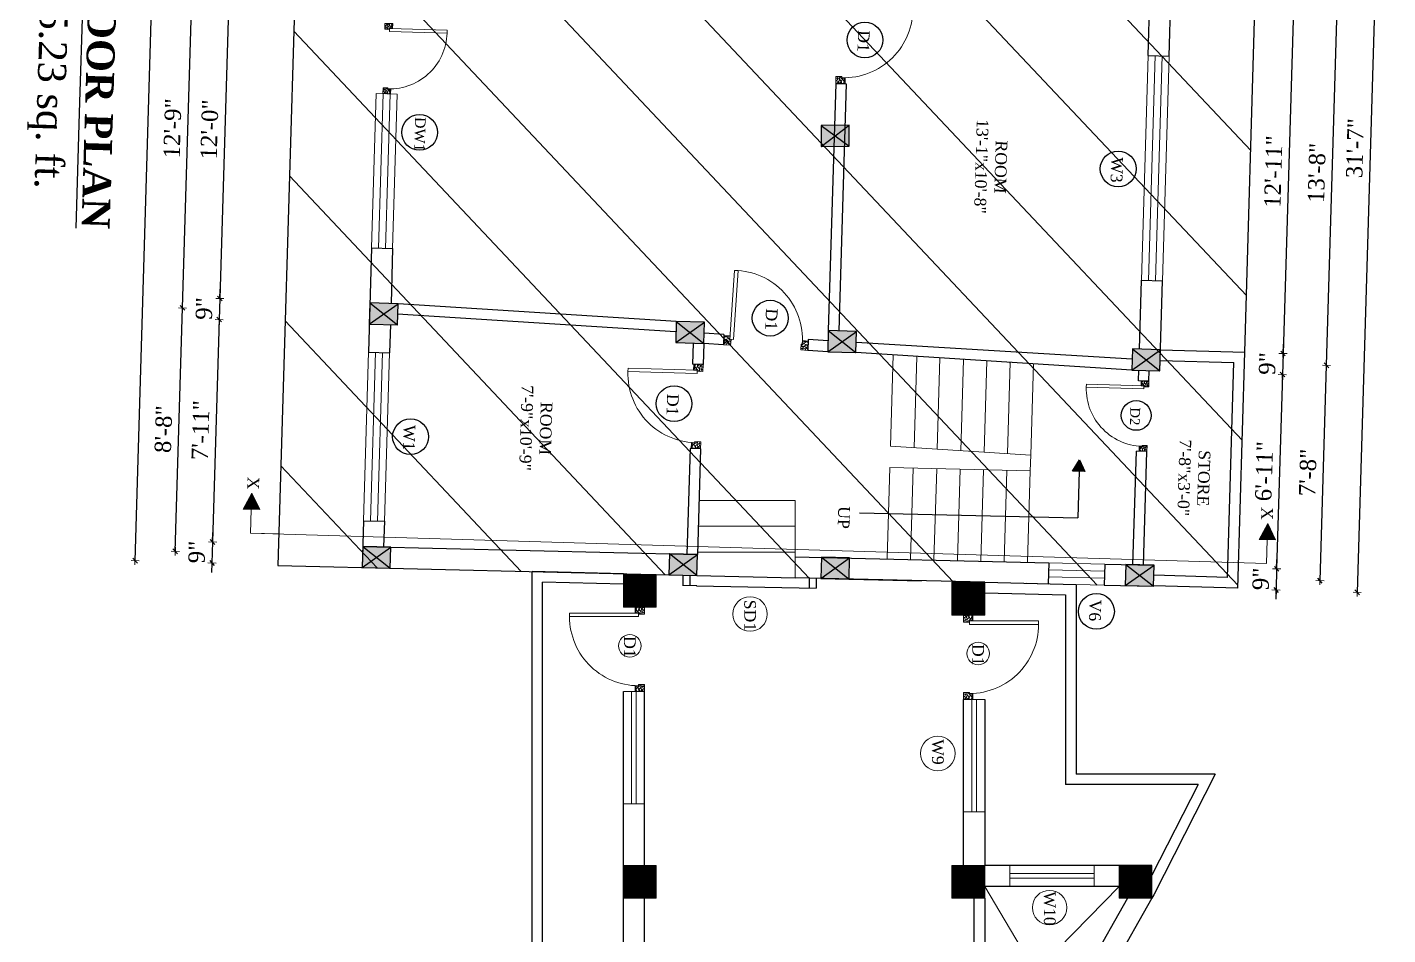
# Model space of a CAD drawing. Header units: inches. Extents: x 4069 to 291496, y -47643 to 12535.
# Drawn here: x 143014 to 143595, y -23229 to -22842 of the extents above; entities that cross this region are included whole.
import ezdxf

# ---------------------------------------------------------------- set-up
doc = ezdxf.new("R2010")
doc.units = ezdxf.units.IN
doc.header["$LTSCALE"] = 5
doc.header["$MEASUREMENT"] = 0
for name, color, linetype, lineweight in [('A-WALL', 7, 'Continuous', 9), ('Dimension', 7, 'Continuous', 18), ('DOOR', 62, 'Continuous', 0), ('Dw', 2, 'Continuous', 18), ('tefriş', 30, 'Continuous', 9)]:
    doc.layers.add(name, color=color, linetype=linetype, lineweight=lineweight)
doc.layers.add('dim line', color=7, linetype='Continuous', lineweight=15, true_color=0xfab2b2)
doc.layers.add('TEXT', color=6, linetype='Continuous')
doc.layers.add('WALL', color=7, linetype='Continuous')
doc.styles.add('ordinary', font='times.ttf')
doc.dimstyles.new('Copy of 96', dxfattribs={"dimtxt": 7, "dimasz": 4, "dimexe": 0.5, "dimexo": 0.5, "dimgap": 3, "dimtad": 1, "dimdec": 1, "dimzin": 11, "dimdsep": 46, "dimlunit": 4, "dimtxsty": 'ordinary', "dimblk": 'OBLIQUE', "dimcen": 0.09, "dimse1": 1, "dimse2": 1, "dimclrt": 6, "dimazin": 0, "dimtfac": 1, "dimtdec": 1, "dimtix": 1, "dimtmove": 2, "dimatfit": 3, "dimldrblk": 'leader', "dimfxl": 0.5, "dimfxlon": 1, "dimtolj": 1, "dimtzin": 0, "dimarcsym": 0})

# ---------------------------------------------------------------- blocks, each defined once
blk = doc.blocks.new('C1a')
at = {"color": 1, "ltscale": 5}
for p, q in [((18657.75, 4625.76), (18648.75, 4625.76)), ((18648.75, 4625.76), (18648.82, 4613.76)), ((18657.82, 4613.76), (18657.75, 4625.76)), ((18648.82, 4613.76), (18657.82, 4613.76))]:
    blk.add_line(p, q, dxfattribs=at)
blk = doc.blocks.new('A$C27B36B59')
at = {"layer": 'DOOR'}
for p, q in [((0, 4), (0, 0)), ((2.5, 4), (0, 4)), ((0, 0), (3, 0)), ((2.5, 2.5), (2.5, 4)), ((3, 2.5), (2.5, 2.5)), ((3, 0), (3, 2.5))]:
    blk.add_line(p, q, dxfattribs=at)
for centre, radius, start, end in [((-1.4, -0.54), 4.75, 22.14107, 72.83803), ((1.34, 2.09), 1.64, 45.13802, 144.89476), ((2.21, 0.3), 2.49, 83.31492, 152.65798), ((0.13, 0.37), 2.05, 349.48753, 93.68048), ((1.96, -0.47), 2.01, 58.74475, 166.49498), ((-0.06, 0.32), 1.13, 343.54197, 86.94698), ((2.08, -0.4), 1.17, 38.28162, 160.15192)]:
    blk.add_arc(centre, radius, start, end, dxfattribs=at)
blk = doc.blocks.new('D2')
at = {"layer": 'DOOR'}
for p, q in [((74473.95, 24047.59), (74473.95, 24018.09)), ((74473.95, 24047.59), (74475.45, 24047.59)), ((74475.45, 24047.59), (74475.45, 24018.13))]:
    blk.add_line(p, q, dxfattribs=at)
blk.add_arc((74473.95, 24047.59), 29.5, 180, 272.9146, dxfattribs=at)
at = {"layer": 'DOOR', "xscale": -1, "rotation": 180}
blk.add_blockref('A$C27B36B59', (74441.95, 24050.09), dxfattribs=at)
at = {"layer": 'DOOR', "rotation": 180}
blk.add_blockref('A$C27B36B59', (74477.95, 24050.09), dxfattribs=at)
blk = doc.blocks.new('x-x')
at = {"ltscale": 5}
for points in [[(11364.03, -701.52), (11364.03, -694.51), (11357.15, -698.09)], [(11364.03, -1135.52), (11364.03, -1128.51), (11357.15, -1132.09)]]:
    blk.add_hatch(color=256, dxfattribs=at).paths.add_polyline_path(points)
for p, q in [((11364.03, -694.51), (11357.15, -698.09)), ((11364.03, -701.52), (11364.03, -694.51)), ((11357.15, -698.09), (11364.03, -701.52)), ((11374.13, -698.09), (11364.03, -698.09)), ((11374.13, -698.09), (11374.13, -1132.09)), ((11364.03, -1128.51), (11357.15, -1132.09)), ((11357.15, -1132.09), (11364.03, -1135.52)), ((11364.03, -1135.52), (11364.03, -1128.51)), ((11374.13, -1132.09), (11364.03, -1132.09))]:
    blk.add_line(p, q, dxfattribs=at)
at = {"layer": 'A-WALL', "color": 1, "ltscale": 5}
blk.add_line((11374.13, -1120.09), (11374.13, -1132.09), dxfattribs=at)
at = {"layer": 'TEXT', "style": 'ordinary'}
for p in [(11350.08, -700.97), (11350.08, -1134.1)]:
    blk.add_text('X', height=5, dxfattribs=at).set_placement(p)
blk = doc.blocks.new('oblique')
at = {"color": 0, "lineweight": -2}
blk.add_line((0.25, 0.25), (-0.25, -0.25), dxfattribs=at)
at = {"layer": 'dim line', "lineweight": 9}
for p, q in [((-0.4375, 0), (0.4375, 0)), ((0, 0.4375), (0, -0.4375))]:
    blk.add_line(p, q, dxfattribs=at)
blk = doc.blocks.new('*D4302')
at = {"layer": 'A-WALL', "color": 0, "lineweight": -2, "ltscale": 50, "transparency": 16777216}
blk.add_line((143076.99, -23065.41), (143080.09, -22961.46), dxfattribs=at)
at = {"layer": 'Defpoints', "color": 0, "ltscale": 50, "transparency": 16777216}
for p in [(143080.09, -22961.46), (143159.98, -22963.84), (143156.88, -23067.8)]:
    blk.add_point(p, dxfattribs=at)
at = {"layer": 'A-WALL', "color": 0, "lineweight": -2, "ltscale": 50, "transparency": 16777216, "xscale": 4, "yscale": 4, "zscale": 4}
for p, rotation in [((143080.09, -22961.46), 88.28998542812828), ((143076.99, -23065.41), 268.2899854281283)]:
    blk.add_blockref('oblique', p, dxfattribs=dict(at, rotation=rotation))
at = {"layer": 'A-WALL', "color": 6, "ltscale": 50, "transparency": 16777216, "insert": (143071.98, -23013.24), "char_height": 7, "attachment_point": 5, "rotation": 88.28999, "style": 'ordinary'}
blk.add_mtext('\\A1;8\'-8"', dxfattribs=at)
blk = doc.blocks.new('_OBLIQUE')
at = {"color": 0, "linetype": 'ByBlock'}
blk.add_line((-0.5, -0.5), (0.5, 0.5), dxfattribs=at)
blk = doc.blocks.new('leader')
at = {"layer": 'Dimension'}
for p, q in [((0, -4.33), (0, 4.33)), ((-4.42, 0), (4.42, 0))]:
    blk.add_line(p, q, dxfattribs=at)
blk = doc.blocks.new('*D4303')
at = {"layer": 'A-WALL', "color": 0, "lineweight": -2, "ltscale": 50, "transparency": 16777216}
blk.add_line((143080.09, -22961.46), (143084.66, -22808.53), dxfattribs=at)
at = {"layer": 'Defpoints', "color": 0, "ltscale": 50, "transparency": 16777216}
for p in [(143084.66, -22808.53), (143164.55, -22810.91), (143159.98, -22963.84)]:
    blk.add_point(p, dxfattribs=at)
at = {"layer": 'A-WALL', "color": 0, "lineweight": -2, "ltscale": 50, "transparency": 16777216, "xscale": 4, "yscale": 4, "zscale": 4}
for p, rotation in [((143084.66, -22808.53), 88.28998542889812), ((143080.09, -22961.46), 268.2899854288981)]:
    blk.add_blockref('oblique', p, dxfattribs=dict(at, rotation=rotation))
at = {"layer": 'A-WALL', "color": 6, "ltscale": 50, "transparency": 16777216, "insert": (143075.81, -22884.8), "char_height": 7, "attachment_point": 5, "rotation": 88.28999, "style": 'ordinary'}
blk.add_mtext('\\A1;12\'-9"', dxfattribs=at)
blk = doc.blocks.new('*D4306')
at = {"layer": 'A-WALL', "color": 0, "lineweight": -2, "ltscale": 50, "transparency": 16777216}
blk.add_line((143059.84, -23069.4), (143076.93, -22496.66), dxfattribs=at)
at = {"layer": 'Defpoints', "color": 0, "ltscale": 50, "transparency": 16777216}
for p in [(143076.93, -22496.66), (143173.84, -22499.55), (143156.74, -23072.3)]:
    blk.add_point(p, dxfattribs=at)
at = {"layer": 'A-WALL', "color": 0, "lineweight": -2, "ltscale": 50, "transparency": 16777216, "xscale": 4, "yscale": 4, "zscale": 4}
for p, rotation in [((143076.93, -22496.66), 88.28998542889812), ((143059.84, -23069.4), 268.2899854288981)]:
    blk.add_blockref('oblique', p, dxfattribs=dict(at, rotation=rotation))
at = {"layer": 'A-WALL', "color": 6, "ltscale": 50, "transparency": 16777216, "insert": (143061.82, -22782.83), "char_height": 7, "attachment_point": 5, "rotation": 88.28999, "style": 'ordinary'}
blk.add_mtext('\\A1;47\'-9"', dxfattribs=at)
blk = doc.blocks.new('*D4318')
at = {"layer": 'A-WALL', "color": 0, "lineweight": -2, "ltscale": 50, "transparency": 16777216}
blk.add_line((143554.64, -22825.98), (143550.02, -22980.91), dxfattribs=at)
at = {"layer": 'Defpoints', "color": 0, "ltscale": 50, "transparency": 16777216}
for p in [(143502.3, -22824.42), (143497.67, -22979.35), (143550.02, -22980.91)]:
    blk.add_point(p, dxfattribs=at)
at = {"layer": 'A-WALL', "color": 0, "lineweight": -2, "ltscale": 50, "transparency": 16777216, "xscale": 4, "yscale": 4, "zscale": 4}
for p, rotation in [((143554.64, -22825.98), 88.28998542889815), ((143550.02, -22980.91), 268.2899854288981)]:
    blk.add_blockref('oblique', p, dxfattribs=dict(at, rotation=rotation))
at = {"layer": 'A-WALL', "color": 6, "ltscale": 50, "transparency": 16777216, "insert": (143545.84, -22903.25), "char_height": 7, "attachment_point": 5, "rotation": 88.28999, "style": 'ordinary'}
blk.add_mtext('\\A1;12\'-11"', dxfattribs=at)
blk = doc.blocks.new('*D4319')
at = {"layer": 'A-WALL', "color": 0, "lineweight": -2, "ltscale": 50, "transparency": 16777216}
for p, q in [((143550.02, -22980.91), (143550.14, -22976.91)), ((143550.02, -22980.91), (143549.75, -22989.91)), ((143549.75, -22989.91), (143549.63, -22993.91))]:
    blk.add_line(p, q, dxfattribs=at)
at = {"layer": 'Defpoints', "color": 0, "ltscale": 50, "transparency": 16777216}
for p in [(143497.67, -22979.35), (143497.4, -22988.34), (143549.75, -22989.91)]:
    blk.add_point(p, dxfattribs=at)
at = {"layer": 'A-WALL', "color": 0, "lineweight": -2, "ltscale": 50, "transparency": 16777216, "xscale": 4, "yscale": 4, "zscale": 4}
for p, rotation in [((143550.02, -22980.91), 268.2899854288981), ((143549.75, -22989.91), 88.28998542889815)]:
    blk.add_blockref('oblique', p, dxfattribs=dict(at, rotation=rotation))
at = {"layer": 'A-WALL', "color": 6, "ltscale": 50, "transparency": 16777216, "insert": (143543.32, -22985.21), "char_height": 7, "attachment_point": 5, "rotation": 88.28999, "style": 'ordinary'}
blk.add_mtext('\\A1;9"', dxfattribs=at)
blk = doc.blocks.new('*D4320')
at = {"layer": 'A-WALL', "color": 0, "lineweight": -2, "ltscale": 50, "transparency": 16777216}
blk.add_line((143549.75, -22989.91), (143547.27, -23072.87), dxfattribs=at)
at = {"layer": 'Defpoints', "color": 0, "ltscale": 50, "transparency": 16777216}
for p in [(143497.4, -22988.34), (143494.92, -23071.31), (143547.27, -23072.87)]:
    blk.add_point(p, dxfattribs=at)
at = {"layer": 'A-WALL', "color": 0, "lineweight": -2, "ltscale": 50, "transparency": 16777216, "xscale": 4, "yscale": 4, "zscale": 4}
for p, rotation in [((143549.75, -22989.91), 88.28998542889815), ((143547.27, -23072.87), 268.2899854288981)]:
    blk.add_blockref('oblique', p, dxfattribs=dict(at, rotation=rotation))
at = {"layer": 'A-WALL', "color": 6, "ltscale": 50, "transparency": 16777216, "insert": (143541.95, -23031.19), "char_height": 7, "attachment_point": 5, "rotation": 88.28999, "style": 'ordinary'}
blk.add_mtext('\\A1;6\'-11"', dxfattribs=at)
blk = doc.blocks.new('*D4321')
at = {"layer": 'A-WALL', "color": 0, "lineweight": -2, "ltscale": 50, "transparency": 16777216}
for p, q in [((143547.27, -23072.87), (143547.39, -23068.87)), ((143547.27, -23072.87), (143547.01, -23081.87)), ((143547.01, -23081.87), (143546.89, -23085.86))]:
    blk.add_line(p, q, dxfattribs=at)
at = {"layer": 'Defpoints', "color": 0, "ltscale": 50, "transparency": 16777216}
for p in [(143494.92, -23071.31), (143494.66, -23080.3), (143547.01, -23081.87)]:
    blk.add_point(p, dxfattribs=at)
at = {"layer": 'A-WALL', "color": 0, "lineweight": -2, "ltscale": 50, "transparency": 16777216, "xscale": 4, "yscale": 4, "zscale": 4}
for p, rotation in [((143547.27, -23072.87), 268.2899854288981), ((143547.01, -23081.87), 88.28998542889815)]:
    blk.add_blockref('oblique', p, dxfattribs=dict(at, rotation=rotation))
at = {"layer": 'A-WALL', "color": 6, "ltscale": 50, "transparency": 16777216, "insert": (143540.57, -23077.17), "char_height": 7, "attachment_point": 5, "rotation": 88.28999, "style": 'ordinary'}
blk.add_mtext('\\A1;9"', dxfattribs=at)
blk = doc.blocks.new('*D4322')
at = {"layer": 'A-WALL', "color": 0, "lineweight": -2, "ltscale": 50, "transparency": 16777216}
blk.add_line((143565.81, -23077.93), (143568.55, -22985.97), dxfattribs=at)
at = {"layer": 'Defpoints', "color": 0, "ltscale": 50, "transparency": 16777216}
for p in [(143497.54, -22983.85), (143568.55, -22985.97), (143494.79, -23075.81)]:
    blk.add_point(p, dxfattribs=at)
at = {"layer": 'A-WALL', "color": 0, "lineweight": -2, "ltscale": 50, "transparency": 16777216, "xscale": 4, "yscale": 4, "zscale": 4}
for p, rotation in [((143568.55, -22985.97), 88.28998542811846), ((143565.81, -23077.93), 268.2899854281184)]:
    blk.add_blockref('oblique', p, dxfattribs=dict(at, rotation=rotation))
at = {"layer": 'A-WALL', "color": 6, "ltscale": 50, "transparency": 16777216, "insert": (143560.61, -23031.75), "char_height": 7, "attachment_point": 5, "rotation": 88.28999, "style": 'ordinary'}
blk.add_mtext('\\A1;7\'-8"', dxfattribs=at)
blk = doc.blocks.new('*D4323')
at = {"layer": 'A-WALL', "color": 0, "lineweight": -2, "ltscale": 50, "transparency": 16777216}
blk.add_line((143568.55, -22985.97), (143573.45, -22822.04), dxfattribs=at)
at = {"layer": 'Defpoints', "color": 0, "ltscale": 50, "transparency": 16777216}
for p in [(143502.43, -22819.92), (143573.45, -22822.04), (143497.54, -22983.85)]:
    blk.add_point(p, dxfattribs=at)
at = {"layer": 'A-WALL', "color": 0, "lineweight": -2, "ltscale": 50, "transparency": 16777216, "xscale": 4, "yscale": 4, "zscale": 4}
for p, rotation in [((143573.45, -22822.04), 88.28998542889812), ((143568.55, -22985.97), 268.2899854288981)]:
    blk.add_blockref('oblique', p, dxfattribs=dict(at, rotation=rotation))
at = {"layer": 'A-WALL', "color": 6, "ltscale": 50, "transparency": 16777216, "insert": (143564.44, -22903.81), "char_height": 7, "attachment_point": 5, "rotation": 88.28999, "style": 'ordinary'}
blk.add_mtext('\\A1;13\'-8"', dxfattribs=at)
blk = doc.blocks.new('*D4325')
at = {"layer": 'A-WALL', "color": 0, "lineweight": -2, "ltscale": 50, "transparency": 16777216}
blk.add_line((143592.99, -22704.07), (143581.68, -23082.9), dxfattribs=at)
at = {"layer": 'Defpoints', "color": 0, "ltscale": 50, "transparency": 16777216}
for p in [(143505.97, -22701.47), (143494.66, -23080.3), (143581.68, -23082.9)]:
    blk.add_point(p, dxfattribs=at)
at = {"layer": 'A-WALL', "color": 0, "lineweight": -2, "ltscale": 50, "transparency": 16777216, "xscale": 4, "yscale": 4, "zscale": 4}
for p, rotation in [((143592.99, -22704.07), 88.28998542889815), ((143581.68, -23082.9), 268.2899854288981)]:
    blk.add_blockref('oblique', p, dxfattribs=dict(at, rotation=rotation))
at = {"layer": 'A-WALL', "color": 6, "ltscale": 50, "transparency": 16777216, "insert": (143580.77, -22893.29), "char_height": 7, "attachment_point": 5, "rotation": 88.28999, "style": 'ordinary'}
blk.add_mtext('\\A1;31\'-7"', dxfattribs=at)
blk = doc.blocks.new('*D4331')
at = {"layer": 'A-WALL', "color": 0, "lineweight": -2, "ltscale": 50, "transparency": 16777216}
blk.add_line((143100.32, -22813.5), (143096.02, -22957.43), dxfattribs=at)
at = {"layer": 'Defpoints', "color": 0, "ltscale": 50, "transparency": 16777216}
for p in [(143164.41, -22815.41), (143096.02, -22957.43), (143160.12, -22959.35)]:
    blk.add_point(p, dxfattribs=at)
at = {"layer": 'A-WALL', "color": 0, "lineweight": -2, "ltscale": 50, "transparency": 16777216, "xscale": 4, "yscale": 4, "zscale": 4}
for p, rotation in [((143100.32, -22813.5), 88.28998542889815), ((143096.02, -22957.43), 268.2899854288981)]:
    blk.add_blockref('oblique', p, dxfattribs=dict(at, rotation=rotation))
at = {"layer": 'A-WALL', "color": 6, "ltscale": 50, "transparency": 16777216, "insert": (143091.61, -22885.27), "char_height": 7, "attachment_point": 5, "rotation": 88.28999, "style": 'ordinary'}
blk.add_mtext('\\A1;12\'-0"', dxfattribs=at)
blk = doc.blocks.new('*D4332')
at = {"layer": 'A-WALL', "color": 0, "lineweight": -2, "ltscale": 50, "transparency": 16777216}
for p, q in [((143096.02, -22957.43), (143096.14, -22953.43)), ((143096.02, -22957.43), (143095.75, -22966.43)), ((143095.75, -22966.43), (143095.63, -22970.43))]:
    blk.add_line(p, q, dxfattribs=at)
at = {"layer": 'Defpoints', "color": 0, "ltscale": 50, "transparency": 16777216}
for p in [(143160.12, -22959.35), (143095.75, -22966.43), (143159.85, -22968.34)]:
    blk.add_point(p, dxfattribs=at)
at = {"layer": 'A-WALL', "color": 0, "lineweight": -2, "ltscale": 50, "transparency": 16777216, "xscale": 4, "yscale": 4, "zscale": 4}
for p, rotation in [((143096.02, -22957.43), 268.2899854288981), ((143095.75, -22966.43), 88.28998542889812)]:
    blk.add_blockref('oblique', p, dxfattribs=dict(at, rotation=rotation))
at = {"layer": 'A-WALL', "color": 6, "ltscale": 50, "transparency": 16777216, "insert": (143089.32, -22961.73), "char_height": 7, "attachment_point": 5, "rotation": 88.28999, "style": 'ordinary'}
blk.add_mtext('\\A1;9"', dxfattribs=at)
blk = doc.blocks.new('*D4333')
at = {"layer": 'A-WALL', "color": 0, "lineweight": -2, "ltscale": 50, "transparency": 16777216}
blk.add_line((143095.75, -22966.43), (143092.92, -23061.39), dxfattribs=at)
at = {"layer": 'Defpoints', "color": 0, "ltscale": 50, "transparency": 16777216}
for p in [(143159.85, -22968.34), (143092.92, -23061.39), (143157.01, -23063.3)]:
    blk.add_point(p, dxfattribs=at)
at = {"layer": 'A-WALL', "color": 0, "lineweight": -2, "ltscale": 50, "transparency": 16777216, "xscale": 4, "yscale": 4, "zscale": 4}
for p, rotation in [((143095.75, -22966.43), 88.28998542889815), ((143092.92, -23061.39), 268.2899854288981)]:
    blk.add_blockref('oblique', p, dxfattribs=dict(at, rotation=rotation))
at = {"layer": 'A-WALL', "color": 6, "ltscale": 50, "transparency": 16777216, "insert": (143087.76, -23013.71), "char_height": 7, "attachment_point": 5, "rotation": 88.28999, "style": 'ordinary'}
blk.add_mtext('\\A1;7\'-11"', dxfattribs=at)
blk = doc.blocks.new('*D4334')
at = {"layer": 'A-WALL', "color": 0, "lineweight": -2, "ltscale": 50, "transparency": 16777216}
for p, q in [((143092.92, -23061.39), (143093.03, -23057.39)), ((143092.92, -23061.39), (143092.65, -23070.38)), ((143092.65, -23070.38), (143092.53, -23074.38))]:
    blk.add_line(p, q, dxfattribs=at)
at = {"layer": 'Defpoints', "color": 0, "ltscale": 50, "transparency": 16777216}
for p in [(143157.01, -23063.3), (143092.65, -23070.38), (143156.74, -23072.3)]:
    blk.add_point(p, dxfattribs=at)
at = {"layer": 'A-WALL', "color": 0, "lineweight": -2, "ltscale": 50, "transparency": 16777216, "xscale": 4, "yscale": 4, "zscale": 4}
for p, rotation in [((143092.92, -23061.39), 268.2899854288981), ((143092.65, -23070.38), 88.28998542889812)]:
    blk.add_blockref('oblique', p, dxfattribs=dict(at, rotation=rotation))
at = {"layer": 'A-WALL', "color": 6, "ltscale": 50, "transparency": 16777216, "insert": (143086.21, -23065.69), "char_height": 7, "attachment_point": 5, "rotation": 88.28999, "style": 'ordinary'}
blk.add_mtext('\\A1;9"', dxfattribs=at)

msp = doc.modelspace()

# ---------------------------------------------------------------- hatches: boundary and pattern name
at = {"layer": 'A-WALL', "ltscale": 5}
h = msp.add_hatch(dxfattribs=at)
h.set_pattern_fill('ANSI31', color=256, angle=270)
h.set_pattern_definition([(315, (141778.61554, 1456.42736), (0.08838834765, 0.08838834765), [])])
h.paths.add_polyline_path([(143282.33668, -23075.27177), (143268.33668, -23075.27177), (143268.33668, -23089.27177), (143282.33668, -23089.27177)])
h = msp.add_hatch(dxfattribs=at)
h.set_pattern_fill('ANSI31', color=256, angle=270)
h.set_pattern_definition([(315, (141769.89787, 1343.48165), (0.08838834765, 0.08838834765), [])])
h.paths.add_polyline_path([(143408.61901, -23078.59637), (143408.61901, -23092.59637), (143422.61901, -23092.59637), (143422.61901, -23078.59637)])
h = msp.add_hatch(dxfattribs=at)
h.set_pattern_fill('ANSI31', color=256, angle=270)
h.set_pattern_definition([(315, (141778.61554, 1332.2165), (0.08838834765, 0.08838834765), [])])
h.paths.add_polyline_path([(143282.33668, -23199.48263), (143268.33668, -23199.48263), (143268.33668, -23213.48263), (143282.33668, -23213.48263)])
h = msp.add_hatch(dxfattribs=at)
h.set_pattern_fill('ANSI31', color=256, angle=270)
h.set_pattern_definition([(315, (141769.89787, 1222.59538), (0.08838834765, 0.08838834765), [])])
h.paths.add_polyline_path([(143408.61901, -23199.48263), (143408.61901, -23213.48263), (143422.61901, -23213.48263), (143422.61901, -23199.48263)])
h = msp.add_hatch(dxfattribs=at)
h.set_pattern_fill('ANSI31', color=256, angle=270)
h.set_pattern_definition([(315, (141841.28126, 1222.59538), (0.08838834765, 0.08838834765), [])])
h.paths.add_polyline_path([(143480.00241, -23199.48263), (143480.00241, -23213.48263), (143494.00241, -23213.48263), (143494.00241, -23199.48263)])
at = {"layer": 'WALL', "linetype": 'ByBlock', "ltscale": 5, "true_color": 0xf8991e}
h = msp.add_hatch(dxfattribs=at)
h.set_pattern_fill('ANSI31', color=30, scale=350, angle=268.28998543)
h.set_pattern_definition([(313.29, (145999.725, -14471.315), (31.8453, 29.99899), [])])
h.paths.add_polyline_path([(143138.46977, -22478.04403), (143541.3401, -22722.97887), (143530.64367, -23081.26722), (143120.75431, -23071.44237)])
h = msp.add_hatch(color=30, dxfattribs=at)
h.dxf.hatch_style = 1
h.paths.add_polyline_path([(143352.74488, -22892.53066), (143358.74488, -22887.99367), (143352.74488, -22883.53049)])
h.paths.add_polyline_path([(143352.74488, -22892.53066), (143364.74488, -22892.45685), (143358.74488, -22887.99367)])
h.paths.add_polyline_path([(143364.74488, -22892.45685), (143364.74488, -22883.45668), (143358.74488, -22887.99367)])
h.paths.add_polyline_path([(143358.74488, -22887.99367), (143364.74488, -22883.45668), (143352.74488, -22883.53049)])
h = msp.add_hatch(color=30, dxfattribs=at)
h.dxf.hatch_style = 1
h.paths.add_polyline_path([(143165.97996, -22964.02261), (143160.11691, -22959.34557), (143159.84835, -22968.34156)])
h.paths.add_polyline_path([(143159.84835, -22968.34156), (143171.843, -22968.69965), (143165.97996, -22964.02261)])
h.paths.add_polyline_path([(143165.97996, -22964.02261), (143171.843, -22968.69965), (143172.11157, -22959.70366)])
h.paths.add_polyline_path([(143172.11157, -22959.70366), (143160.11691, -22959.34557), (143165.97996, -22964.02261)])
h = msp.add_hatch(color=30, dxfattribs=at)
h.dxf.hatch_style = 1
h.paths.add_polyline_path([(143296.80265, -22971.9167), (143290.93961, -22967.23966), (143290.67104, -22976.23565)])
h.paths.add_polyline_path([(143290.67104, -22976.23565), (143302.6657, -22976.59374), (143296.80265, -22971.9167)])
h.paths.add_polyline_path([(143296.80265, -22971.9167), (143302.6657, -22976.59374), (143302.93426, -22967.59775)])
h.paths.add_polyline_path([(143302.93426, -22967.59775), (143290.93961, -22967.23966), (143296.80265, -22971.9167)])
h = msp.add_hatch(color=30, dxfattribs=at)
h.dxf.hatch_style = 1
h.paths.add_polyline_path([(143361.71468, -22975.83362), (143355.85163, -22971.15658), (143355.58306, -22980.15257)])
h.paths.add_polyline_path([(143355.58306, -22980.15257), (143367.57772, -22980.51066), (143361.71468, -22975.83362)])
h.paths.add_polyline_path([(143361.71468, -22975.83362), (143367.57772, -22980.51066), (143367.84629, -22971.51467)])
h.paths.add_polyline_path([(143367.84629, -22971.51467), (143355.85163, -22971.15658), (143361.71468, -22975.83362)])
h = msp.add_hatch(color=30, dxfattribs=at)
h.dxf.hatch_style = 1
h.paths.add_polyline_path([(143491.53872, -22983.66745), (143485.67568, -22978.99041), (143485.40711, -22987.9864)])
h.paths.add_polyline_path([(143485.40711, -22987.9864), (143497.40177, -22988.34449), (143491.53872, -22983.66745)])
h.paths.add_polyline_path([(143491.53872, -22983.66745), (143497.40177, -22988.34449), (143497.67033, -22979.3485)])
h.paths.add_polyline_path([(143497.67033, -22979.3485), (143485.67568, -22978.99041), (143491.53872, -22983.66745)])
at = {"layer": 'WALL', "linetype": 'ByBlock', "ltscale": 5}
msp.add_hatch(color=2, dxfattribs=at).paths.add_polyline_path([(143463.08673, -23026.3702), (143465.34318, -23031.30088), (143460.09728, -23031.14426)])
at = {"layer": 'WALL', "linetype": 'ByBlock', "ltscale": 5, "true_color": 0xf8991e}
h = msp.add_hatch(color=30, dxfattribs=at)
h.dxf.hatch_style = 1
h.paths.add_polyline_path([(143156.74488, -23072.29533), (143162.8776, -23067.9394), (143157.01346, -23063.29917)])
h.paths.add_polyline_path([(143156.74488, -23072.29533), (143168.74174, -23072.57964), (143162.8776, -23067.9394)])
h.paths.add_polyline_path([(143168.74174, -23072.57964), (143169.01032, -23063.58348), (143162.8776, -23067.9394)])
h.paths.add_polyline_path([(143162.8776, -23067.9394), (143169.01032, -23063.58348), (143157.01346, -23063.29917)])
h = msp.add_hatch(color=30, dxfattribs=at)
h.dxf.hatch_style = 1
h.paths.add_polyline_path([(143287.71059, -23075.39913), (143293.8433, -23071.04321), (143287.97916, -23066.40297)])
h.paths.add_polyline_path([(143287.71059, -23075.39913), (143299.70745, -23075.68345), (143293.8433, -23071.04321)])
h.paths.add_polyline_path([(143299.70745, -23075.68345), (143299.97602, -23066.68728), (143293.8433, -23071.04321)])
h.paths.add_polyline_path([(143293.8433, -23071.04321), (143299.97602, -23066.68728), (143287.97916, -23066.40297)])
h = msp.add_hatch(color=30, dxfattribs=at)
h.dxf.hatch_style = 1
h.paths.add_polyline_path([(143352.69357, -23076.93918), (143358.82629, -23072.58326), (143352.96215, -23067.94302)])
h.paths.add_polyline_path([(143352.69357, -23076.93918), (143364.69043, -23077.2235), (143358.82629, -23072.58326)])
h.paths.add_polyline_path([(143364.69043, -23077.2235), (143364.959, -23068.22734), (143358.82629, -23072.58326)])
h.paths.add_polyline_path([(143358.82629, -23072.58326), (143364.959, -23068.22734), (143352.96215, -23067.94302)])
h = msp.add_hatch(color=30, dxfattribs=at)
h.dxf.hatch_style = 1
h.paths.add_polyline_path([(143482.65954, -23080.01929), (143488.79225, -23075.66337), (143482.92811, -23071.02313)])
h.paths.add_polyline_path([(143482.65954, -23080.01929), (143494.6564, -23080.30361), (143488.79225, -23075.66337)])
h.paths.add_polyline_path([(143494.6564, -23080.30361), (143494.92497, -23071.30745), (143488.79225, -23075.66337)])
h.paths.add_polyline_path([(143488.79225, -23075.66337), (143494.92497, -23071.30745), (143482.92811, -23071.02313)])

# ---------------------------------------------------------------- linework, layer by layer
at = {"color": 1, "ltscale": 5}
for p, q in [((143352.74488, -22892.53066), (143364.74488, -22883.45668)), ((143352.74488, -22883.53049), (143364.74488, -22892.45685)), ((143159.84835, -22968.34156), (143172.11157, -22959.70366)), ((143160.11691, -22959.34557), (143171.843, -22968.69965)), ((143290.67104, -22976.23565), (143302.93426, -22967.59775)), ((143290.93961, -22967.23966), (143302.6657, -22976.59374)), ((143355.58306, -22980.15257), (143367.84629, -22971.51467)), ((143355.85163, -22971.15658), (143367.57772, -22980.51066)), ((143485.40711, -22987.9864), (143497.67033, -22979.3485)), ((143485.67568, -22978.99041), (143497.40177, -22988.34449)), ((143433.47236, -22985.02714), (143433.49358, -22984.69272)), ((143156.74488, -23072.29533), (143169.01032, -23063.58348)), ((143157.01346, -23063.29917), (143168.74174, -23072.57964)), ((143287.71059, -23075.39913), (143299.97602, -23066.68728)), ((143299.70745, -23075.68345), (143287.97916, -23066.40297)), ((143352.69357, -23076.93918), (143364.959, -23068.22734)), ((143352.96215, -23067.94302), (143364.69043, -23077.2235)), ((143482.65954, -23080.01929), (143494.92497, -23071.30745)), ((143482.92811, -23071.02313), (143494.6564, -23080.30361))]:
    msp.add_line(p, q, dxfattribs=at)
at = {"layer": 'A-WALL', "lineweight": 30}
for p, q in [((143138.46977, -22478.04403), (143120.75431, -23071.44237)), ((143533.6543, -22980.42278), (143541.3401, -22722.97887)), ((143501.41537, -22853.90439), (143503.11274, -22797.04943)), ((143492.41938, -22853.63582), (143493.29969, -22824.14896)), ((143492.41938, -22853.63582), (143501.41537, -22853.90439)), ((143359.00324, -22865.59011), (143355.85163, -22971.15658)), ((143359.00324, -22865.59011), (143363.50124, -22865.7244)), ((143363.50124, -22865.7244), (143360.34963, -22971.29086)), ((143160.81817, -22935.85612), (143159.49025, -22980.3363)), ((143160.81817, -22935.85612), (143169.81417, -22936.12468)), ((143169.81417, -22936.12468), (143169.11291, -22959.61413)), ((143488.67434, -22979.07993), (143489.55465, -22949.59307)), ((143489.55465, -22949.59307), (143498.55064, -22949.86164)), ((143497.40177, -22988.34449), (143498.55064, -22949.86164)), ((143290.93961, -22967.23966), (143172.11157, -22959.70366)), ((143290.65479, -22971.73064), (143171.82676, -22964.19463)), ((143168.84434, -22968.61013), (143168.48624, -22980.60487)), ((143298.1677, -22976.45946), (143297.89913, -22985.45545)), ((143302.6657, -22976.59374), (143302.39713, -22985.58974)), ((143311.15244, -22977.1645), (143302.6657, -22976.59374)), ((143311.28303, -22972.79048), (143302.79453, -22972.27826)), ((143311.28303, -22972.79048), (143311.15244, -22977.1645)), ((143347.2343, -22974.95985), (143347.09632, -22979.58181)), ((143355.7228, -22975.47206), (143347.2343, -22974.95985)), ((143485.54684, -22983.30589), (143367.70655, -22976.19518)), ((143159.49025, -22980.3363), (143168.48624, -22980.60487)), ((143355.58306, -22980.15257), (143347.09632, -22979.58181)), ((143485.40711, -22987.9864), (143367.57772, -22980.51066)), ((143497.67033, -22979.3485), (143533.6543, -22980.42278)), ((143530.64697, -23081.15656), (143533.6543, -22980.42278)), ((143302.39713, -22985.58974), (143297.89913, -22985.45545)), ((143488.27149, -22992.57392), (143488.40577, -22988.07593)), ((143492.76949, -22992.70821), (143492.90377, -22988.21021)), ((143497.53605, -22983.8465), (143529.02202, -22984.78649)), ((143526.28326, -23076.52428), (143529.02202, -22984.78649)), ((143492.76949, -22992.70821), (143488.27149, -22992.57392)), ((143296.82486, -23021.43942), (143295.47802, -23066.553)), ((143301.32285, -23021.5737), (143296.82486, -23021.43942)), ((143301.32285, -23021.5737), (143299.97602, -23066.68728)), ((143485.92733, -23071.09421), (143487.37626, -23022.56056)), ((143491.87426, -23022.69485), (143487.37626, -23022.56056)), ((143490.42532, -23071.22849), (143491.87426, -23022.69485)), ((143157.3417, -23052.30423), (143156.74488, -23072.29533)), ((143157.3417, -23052.30423), (143166.3377, -23052.5728)), ((143166.3377, -23052.5728), (143165.95542, -23063.51108)), ((143157.01346, -23063.29917), (143299.97602, -23066.68728)), ((143341.70745, -23067.67629), (143449.93675, -23070.24126)), ((143449.93675, -23070.24126), (143449.66818, -23079.23742)), ((143120.75431, -23071.44237), (143299.70745, -23075.68345)), ((143229.33668, -23416.85764), (143229.33668, -23074.01571)), ((143268.33668, -23074.93998), (143229.33668, -23074.01571)), ((143473.93047, -23070.80989), (143473.66189, -23079.80605)), ((143473.93047, -23070.80989), (143494.92497, -23071.30745)), ((143526.28326, -23076.52428), (143494.79729, -23075.58429)), ((143233.83668, -23414.40771), (143233.83668, -23078.62362)), ((143268.33668, -23079.44124), (143233.83668, -23078.62362)), ((143422.61901, -23078.59637), (143341.70745, -23076.67882)), ((143352.69357, -23076.93918), (143395.68345, -23077.95801)), ((143422.61901, -23092.59637), (143422.61901, -23078.59637)), ((143422.61901, -23078.59637), (143461.61901, -23079.52064)), ((143440.61901, -23079.02296), (143449.66818, -23079.23742)), ((143461.61901, -23079.52064), (143461.61901, -23160.48263)), ((143473.66189, -23079.80605), (143494.6564, -23080.30361)), ((143530.64697, -23081.15656), (143494.663, -23080.08229)), ((143422.61901, -23083.09763), (143457.11901, -23083.91526)), ((143457.11901, -23083.91526), (143457.11901, -23164.98263)), ((143268.33668, -23289.04942), (143268.33668, -23125.27177)), ((143277.33668, -23199.48263), (143277.33668, -23125.27177)), ((143413.61901, -23199.48263), (143413.61901, -23128.59637)), ((143422.61901, -23128.59637), (143422.61901, -23199.48263)), ((143521.04186, -23160.48263), (143461.61901, -23160.48263)), ((143521.04186, -23160.48263), (143494.84025, -23212.00882)), ((143513.70517, -23164.98263), (143457.11901, -23164.98263)), ((143513.70517, -23164.98263), (143494.00241, -23203.72866)), ((143494.00241, -23199.48263), (143422.61901, -23199.48263)), ((143494.00241, -23213.48263), (143494.00241, -23199.48263)), ((143480.00241, -23208.48263), (143422.61901, -23208.48263)), ((143277.33668, -23289.04942), (143277.33668, -23213.48263)), ((143418.11901, -23325.04942), (143418.11901, -23213.48263)), ((143494.00241, -23213.48263), (143422.61901, -23339.04942)), ((143483.64975, -23213.48263), (143422.61901, -23320.8386)), ((143422.61901, -23213.48263), (143422.61901, -23320.8386)), ((143494.84025, -23212.00882), (143494.00241, -23213.48263))]:
    msp.add_line(p, q, dxfattribs=at)
at = {"layer": 'A-WALL', "ltscale": 5}
for p, q in [((143341.70745, -23043.67882), (143300.66292, -23043.67882)), ((143341.70745, -23076.67882), (143341.70745, -23043.67882)), ((143341.70745, -23054.67882), (143300.33452, -23054.67882)), ((143341.70745, -23065.67882), (143300.00613, -23065.67882)), ((143341.70745, -23067.67629), (143341.70745, -23076.67882)), ((143277.33668, -23125.27177), (143268.33668, -23125.27177)), ((143271.83668, -23173.27177), (143271.83668, -23125.27177)), ((143273.83668, -23173.27177), (143273.83668, -23125.27177)), ((143413.61901, -23128.59637), (143422.61901, -23128.59637)), ((143277.33668, -23173.27177), (143268.33668, -23173.27177)), ((143413.61901, -23176.59637), (143422.61901, -23176.59637)), ((143433.31071, -23208.48263), (143433.31071, -23199.48263)), ((143469.31071, -23208.48263), (143469.31071, -23199.48263)), ((143422.61901, -23208.48263), (143455.25444, -23263.43133)), ((143480.00241, -23208.48263), (143422.61901, -23267.16062))]:
    msp.add_line(p, q, dxfattribs=at)
for points in [[(143282.33668, -23075.27177), (143282.33668, -23089.27177), (143268.33668, -23089.27177), (143268.33668, -23075.27177)], [(143408.61901, -23078.59637), (143408.61901, -23092.59637), (143422.61901, -23092.59637), (143422.61901, -23078.59637)], [(143282.33668, -23199.48263), (143282.33668, -23213.48263), (143268.33668, -23213.48263), (143268.33668, -23199.48263)], [(143408.61901, -23199.48263), (143408.61901, -23213.48263), (143422.61901, -23213.48263), (143422.61901, -23199.48263)], [(143480.00241, -23199.48263), (143480.00241, -23213.48263), (143494.00241, -23213.48263), (143494.00241, -23199.48263)]]:
    msp.add_lwpolyline(points, close=True, dxfattribs=at)
for centre, radius in [((143322.41613, -23092.15047), 7.38406), ((143271.10965, -23105.71938), 4.82435), ((143419.84605, -23109.04398), 4.82435), ((143402.57558, -23151.70074), 7.38406), ((143450.35293, -23217.52668), 7.38406)]:
    msp.add_circle(centre, radius, dxfattribs=at)
at = {"layer": 'Dw', "color": 3}
for p, q in [((143492.41938, -22853.63582), (143489.55465, -22949.59307)), ((143495.41805, -22853.72535), (143492.55331, -22949.68259)), ((143498.41671, -22853.81487), (143495.55198, -22949.77212)), ((143501.41537, -22853.90439), (143498.55064, -22949.86164)), ((143162.78768, -22869.88551), (143160.81817, -22935.85612)), ((143162.78768, -22869.88551), (143171.78367, -22870.15408)), ((143163.81684, -22935.94564), (143165.78634, -22869.97503)), ((143166.8155, -22936.03516), (143168.78501, -22870.06455)), ((143171.78367, -22870.15408), (143169.81417, -22936.12468)), ((143159.49094, -22980.31341), (143157.34239, -23052.28135)), ((143162.48972, -22980.40294), (143160.34117, -23052.37087)), ((143165.48838, -22980.49246), (143163.33983, -23052.4604)), ((143165.48838, -22980.49246), (143163.33983, -23052.4604)), ((143168.48624, -22980.60487), (143166.3377, -23052.5728)), ((143449.90908, -23070.2406), (143473.9028, -23070.80923)), ((143449.76692, -23076.23892), (143473.76064, -23076.80755)), ((143449.838, -23073.23976), (143473.83172, -23073.80839)), ((143449.69585, -23079.23807), (143473.68956, -23079.80671)), ((143417.11901, -23176.59637), (143417.11901, -23128.59637)), ((143419.11901, -23176.59637), (143419.11901, -23128.59637)), ((143433.31071, -23202.98263), (143469.31071, -23202.98263)), ((143433.31071, -23204.98263), (143469.31071, -23204.98263))]:
    msp.add_line(p, q, dxfattribs=at)
at = {"layer": 'tefriş', "ltscale": 5}
for p, q in [((143382.39086, -23020.50696), (143383.55466, -22981.52433)), ((143392.43247, -23021.14405), (143393.59626, -22982.16142)), ((143402.36195, -23021.77403), (143403.52574, -22982.7914)), ((143412.38113, -23022.4097), (143413.54492, -22983.42707)), ((143422.35545, -23023.04253), (143423.51925, -22984.0599)), ((143432.32978, -23023.67536), (143433.49358, -22984.69272)), ((143442.30411, -23024.30818), (143443.46791, -22985.32555)), ((143382.39086, -23020.50696), (143442.30411, -23024.30818)), ((143380.95413, -23068.60641), (143382.11793, -23029.62378)), ((143382.11793, -23029.62378), (143442.10298, -23031.04539)), ((143442.30411, -23024.30818), (143442.10298, -23031.04539)), ((143390.95114, -23068.84333), (143392.11493, -23029.8607)), ((143400.94814, -23069.08026), (143402.11194, -23030.09763)), ((143410.94704, -23069.31722), (143412.11083, -23030.33459)), ((143420.94215, -23069.5541), (143422.10595, -23030.57147)), ((143430.93915, -23069.79102), (143432.10295, -23030.80839)), ((143440.93918, -23070.02802), (143442.10298, -23031.04539))]:
    msp.add_line(p, q, dxfattribs=at)
at = {"layer": 'TEXT'}
for centre, radius in [((143371.48108, -22847.06968), 7.64038), ((143181.32465, -22886.49992), 7.64038), ((143479.61844, -22902.1085), 7.64038), ((143331.02583, -22965.83288), 7.64038), ((143289.97208, -23002.34188), 7.64038), ((143487.3189, -23007.35671), 6.36673), ((143177.44534, -23016.44159), 7.64038), ((143470.33672, -23091.05081), 7.64038)]:
    msp.add_circle(centre, radius, dxfattribs=at)
at = {"layer": 'WALL', "color": 2, "linetype": 'ByBlock', "ltscale": 5}
for p, q in [((143460.09728, -23031.14426), (143463.08673, -23026.3702)), ((143463.08673, -23026.3702), (143465.34318, -23031.30088)), ((143465.34318, -23031.30088), (143460.09728, -23031.14426)), ((143462.94167, -23031.22918), (143462.35052, -23051.03035)), ((143369.18868, -23048.94185), (143462.35052, -23051.03035))]:
    msp.add_line(p, q, dxfattribs=at)
at = {"layer": 'WALL', "color": 2, "linetype": 'ByBlock'}
for p, q in [((143293.70745, -23075.54125), (143293.70745, -23080.05551)), ((143296.70745, -23075.61235), (143296.70745, -23080.11361)), ((143299.70745, -23075.68345), (143341.70745, -23076.67882)), ((143299.70745, -23080.18471), (143293.70745, -23080.04251)), ((143299.60083, -23080.18218), (143350.70745, -23081.17964)), ((143347.70745, -23076.82101), (143347.70745, -23081.12109)), ((143350.70745, -23076.89211), (143350.70745, -23081.17964))]:
    msp.add_line(p, q, dxfattribs=at)
at = {"layer": 'WALL', "color": 2, "linetype": 'ByBlock', "ltscale": 5}
for points in [[(143364.74488, -22883.45668), (143352.74488, -22883.53049), (143352.74488, -22892.53066), (143364.74488, -22892.45685)], [(143160.11691, -22959.34557), (143159.84835, -22968.34156), (143171.843, -22968.69965), (143172.11157, -22959.70366)], [(143290.93961, -22967.23966), (143290.67104, -22976.23565), (143302.6657, -22976.59374), (143302.93426, -22967.59775)], [(143355.85163, -22971.15658), (143355.58306, -22980.15257), (143367.57772, -22980.51066), (143367.84629, -22971.51467)], [(143485.67568, -22978.99041), (143485.40711, -22987.9864), (143497.40177, -22988.34449), (143497.67033, -22979.3485)], [(143169.01032, -23063.58348), (143157.01346, -23063.29917), (143156.74488, -23072.29533), (143168.74174, -23072.57964)], [(143299.97602, -23066.68728), (143287.97916, -23066.40297), (143287.71059, -23075.39913), (143299.70745, -23075.68345)], [(143364.959, -23068.22734), (143352.96215, -23067.94302), (143352.69357, -23076.93918), (143364.69043, -23077.2235)], [(143494.92497, -23071.30745), (143482.92811, -23071.02313), (143482.65954, -23080.01929), (143494.6564, -23080.30361)]]:
    msp.add_lwpolyline(points, close=True, dxfattribs=at)

# ---------------------------------------------------------------- block references
at = {"layer": 'A-WALL', "color": 1, "rotation": 268.2899854281289}
msp.add_blockref('x-x', (144580.16443, -11722.30029), dxfattribs=at)
at = {"layer": 'WALL', "color": 2, "linetype": 'ByBlock'}
for p, rotation in [((165176.96184, -97992.06689), 88.28998542812889), ((219235.03372, -3978.84362), 176.1524916298231), ((167463.70693, -97570.54759), 89.99999999999999)]:
    msp.add_blockref('D2', p, dxfattribs=dict(at, rotation=rotation))
at = {"layer": 'WALL', "color": 2, "linetype": 'ByBlock', "yscale": 0.8333000000000083, "zscale": 0.8333}
for p, xscale, rotation in [((161346.52475, -85472.86196), 0.8332999999984168, 88.28998542812889), ((121608.75275, -84429.50532), -0.8332999999984168, 268.2899854281289)]:
    msp.add_blockref('D2', p, dxfattribs=dict(at, xscale=xscale, rotation=rotation))
at = {"layer": 'WALL', "color": 2, "linetype": 'ByBlock', "ltscale": 5}
for p, rotation in [((138738.98571, -4234.71144), 270), ((139101.80753, -4285.10622), 268.2899854281289), ((139232.77323, -4288.21002), 268.2899854281289), ((139297.75621, -4289.75007), 268.2899854281578), ((139427.72218, -4292.83018), 268.2899854281289)]:
    msp.add_blockref('C1a', p, dxfattribs=dict(at, rotation=rotation))
at = {"layer": 'WALL', "color": 2, "linetype": 'ByBlock', "xscale": -1}
for p, rotation in [((117040.52657, -96712.69535), 268.2899854281289), ((119227.24877, -97567.223), 269.9999999998168)]:
    msp.add_blockref('D2', p, dxfattribs=dict(at, rotation=rotation))

# ---------------------------------------------------------------- texts
at = {"layer": 'TEXT', "style": 'ordinary'}
for s, height, rotation, p in [('D1', 5, 268.29037351, (143368.54216, -22842.83007)), ('DW1', 4.5, 268.29037351, (143179.44965, -22879.87971)), ('W3', 5, 268.29037351, (143476.70587, -22896.98631)), ('D1', 5, 268.28959735, (143329.22546, -22961.62723)), ('D1', 5, 268.29037351, (143287.03317, -22998.10227)), ('D2', 4.1665, 268.28959735, (143484.86866, -23003.86717)), ('W1', 5, 268.29037351, (143174.53277, -23011.3194)), ('UP', 5, 268.28959735, (143360.1157, -23046.06162)), ('SD1', 5, 270, (143319.97201, -23086.03295)), ('V6', 5, 268.29037351, (143467.42415, -23085.92861)), ('D1', 5, 270, (143268.61505, -23101.59537)), ('D1', 5, 270, (143417.35146, -23104.91997)), ('W9', 5, 270, (143400.13145, -23145.58322)), ('W10', 5, 270, (143447.9088, -23210.56907))]:
    msp.add_text(s, height=height, rotation=rotation, dxfattribs=at).set_placement(p)
at = {"layer": 'TEXT', "char_height": 12, "width": 219.8150831, "attachment_point": 8, "rotation": 268.28959735, "style": 'ordinary'}
for s, insert in [('{\\fTimes New Roman|b1|i0|c0|p18;\\LSECOND FLOOR PLAN}', (143039.7252, -22828.33855)), ('AREA = 1205.23 sq. ft.', (143015.60222, -22824.03201))]:
    msp.add_mtext(s, dxfattribs=dict(at, insert=insert))
at = {"layer": 'TEXT', "char_height": 5, "attachment_point": 8, "rotation": 268.28959735, "style": 'ordinary'}
for s, insert in [('ROOM\\P13\'-1"x10\'-8"', (143418.62653, -22900.96581)), ('ROOM\\P7\'-9"x10\'-9"', (143224.34085, -23012.64527)), ('STORE\\P7\'-8"x3\'-0"', (143505.29664, -23033.86088))]:
    msp.add_mtext_dynamic_manual_height_columns(s, width=101.5687276, gutter_width=1720.71691, heights=[0], dxfattribs=dict(at, insert=insert))

# ---------------------------------------------------------------- dimensions: what is measured, and where the dimension line sits
at = {"layer": 'A-WALL', "ltscale": 50}
for base, p1, p2, angle, picture, middle in [((143076.93421, -22496.65735), (143156.74488, -23072.29533), (143173.84375, -22499.55051), 268.28998543, '*D4306', (143061.81704, -22782.83368)), ((143581.68345, -23082.90174), (143505.96612, -22701.47239), (143494.6564, -23080.30361), 268.28998543, '*D4325', (143580.77058, -22893.29005)), ((143084.65638, -22808.52659), (143159.98263, -22963.84356), (143164.5483, -22810.9117), 268.28998543, '*D4303', (143075.80582, -22884.79644)), ((143096.01863, -22957.43196), (143164.41401, -22815.40969), (143160.11691, -22959.34557), 268.28998543, '*D4331', (143091.60953, -22885.26825)), ((143573.4471, -22822.0397), (143497.53605, -22983.8465), (143502.42997, -22819.91953), 268.28998543, '*D4323', (143564.4425, -22903.80741)), ((143550.01945, -22980.91135), (143502.29568, -22824.41753), (143497.67033, -22979.3485), 88.28998543, '*D4318', (143545.83502, -22903.25189)), ((143095.75006, -22966.42795), (143160.11691, -22959.34557), (143159.84835, -22968.34156), 268.28998543, '*D4332', (143089.31661, -22961.73388)), ((143092.91517, -23061.38556), (143159.84835, -22968.34156), (143157.01346, -23063.29917), 268.28998543, '*D4333', (143087.76488, -23013.71068)), ((143549.75088, -22989.90734), (143497.67033, -22979.3485), (143497.40177, -22988.34449), 88.28998543, '*D4319', (143543.31744, -22985.21327)), ((143547.27409, -23072.87029), (143497.40177, -22988.34449), (143494.92497, -23071.30745), 88.28998543, '*D4320', (143541.95484, -23031.19304)), ((143092.64659, -23070.38172), (143157.01346, -23063.29917), (143156.74488, -23072.29533), 268.28998543, '*D4334', (143086.21315, -23065.68757)), ((143547.00551, -23081.86645), (143494.92497, -23071.30745), (143494.6564, -23080.30361), 88.28998543, '*D4321', (143540.57207, -23077.1723))]:
    dim = msp.add_linear_dim(base=base, p1=p1, p2=p2, angle=angle, dimstyle='Copy of 96', override={"dimdec": 0, "dimblk": 'oblique', "dimtdec": 0, "dimarcsym": 1}, dxfattribs=at)
    dim.commit()
    dim.dimension.update_dxf_attribs({"geometry": picture, "text_midpoint": middle})
for p1, p2, distance, picture, middle in [((143156.87917, -23067.79725), (143159.98263, -22963.84356), 79.92751, '*D4302', (143071.98134, -23013.23952)), ((143494.79068, -23075.80553), (143497.53605, -22983.8465), -71.04877, '*D4322', (143560.61277, -23031.7501))]:
    dim = msp.add_aligned_dim(p1=p1, p2=p2, distance=distance, dimstyle='Copy of 96', override={"dimdec": 0, "dimblk": 'oblique', "dimtdec": 0, "dimarcsym": 1}, dxfattribs=at)
    dim.commit()
    dim.dimension.update_dxf_attribs({"geometry": picture, "text_midpoint": middle})

doc.saveas('drawing.dxf')
